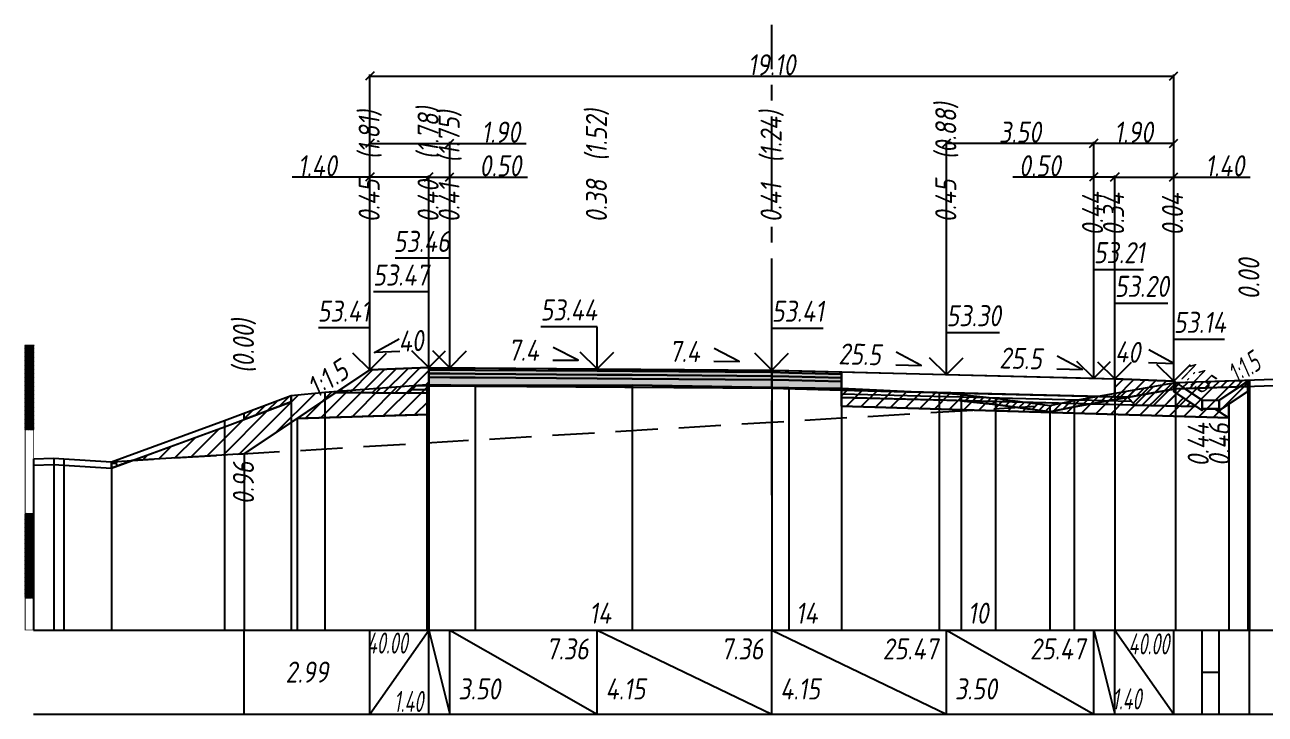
# Model space of a CAD drawing. Extents: x -717 to 1451, y -133302 to 233.
# Drawn here: x 83 to 230.3, y -81632 to -81550.1 of the extents above; entities that cross this region are included whole.
import ezdxf
from ezdxf.enums import TextEntityAlignment as Align

# ---------------------------------------------------------------- set-up
doc = ezdxf.new("R2010")
doc.units = 0
doc.linetypes.add('осевая2', pattern=[1.125, 0.75, -0.125, 0.125, -0.125])
doc.linetypes.add('штриховая', pattern=[0.75, 0.5, -0.25])
for name, color, linetype in [('Интерполированный поперечник', 2, 'Continuous'), ('Код_514', 1, 'Continuous'), ('Контур_0', 7, 'Continuous'), ('Контур_2521', 7, 'Continuous'), ('Контур_2564', 7, 'Continuous'), ('Контур_2660', 7, 'Continuous'), ('Контур_2665', 7, 'Continuous'), ('Контур_400', 7, 'Continuous'), ('Контур_508', 7, 'Continuous'), ('Контур_512', 7, 'Continuous'), ('Контур_513', 7, 'Continuous'), ('Красный поперечник', 1, 'Continuous'), ('Линейка абсолютных высот', 7, 'Continuous'), ('Объём_2501', 7, 'Continuous'), ('Объём_2564', 7, 'Continuous'), ('Объём_2650', 7, 'Continuous'), ('Объём_2660', 7, 'Continuous'), ('Объём_2661', 7, 'Continuous'), ('Объём_2662', 7, 'Continuous'), ('Объём_2663', 7, 'Continuous'), ('Объём_2664', 7, 'Continuous'), ('Объём_2665', 7, 'Continuous'), ('Объём_2666', 7, 'Continuous'), ('Объём_2753', 7, 'Continuous'), ('Ось', 1, 'осевая2'), ('Откосы', 7, 'Continuous'), ('Отметки покрытия', 7, 'Continuous'), ('Рабочие отметки', 7, 'Continuous'), ('Рабочие отметки доп.', 7, 'Continuous'), ('Слои выравнивания', 7, 'Continuous'), ('Таблица', 7, 'Continuous'), ('Уклоны проезжей части', 7, 'Continuous'), ('Черный поперечник', 3, 'Continuous')]:
    doc.layers.add(name, color=color, linetype=linetype)
for name, color, linetype, true_color in [('Контур_2540', 2, 'Continuous', 0xffff00), ('Контур_2560', 2, 'Continuous', 0xffff00), ('Контур_2561', 7, 'Continuous', 0xff8040), ('Контур_2562', 3, 'Continuous', 0x00ff00), ('Контур_2563', 7, 'Continuous', 0xff8000), ('Контур_2570', 7, 'Continuous', 0x80ff00), ('Контур_2583', 3, 'Continuous', 0x00ff00), ('Контур_2584', 3, 'Continuous', 0x00ff00), ('Контур_2725', 7, 'Continuous', 0x323232), ('Контур_2736', 4, 'Continuous', 0x00ffff), ('Контур_2760', 7, 'Continuous', 0x323232), ('Контур_2761', 7, 'Continuous', 0x323232), ('Контур_2762', 7, 'Continuous', 0x323232), ('Контур_2763', 7, 'Continuous', 0x323232), ('Контур_402', 7, 'Continuous', 0xff6464), ('Контур_703', 4, 'Continuous', 0x00ffff), ('Контур_707', 4, 'Continuous', 0x00ffff), ('Контур_720', 131, 'Continuous', 0xaaffff), ('Объём_2500', 7, 'Continuous', 0xc0c0c0), ('Объём_2520', 7, 'Continuous', 0x80ffff), ('Объём_2540', 2, 'Continuous', 0xffff00), ('Объём_2560', 2, 'Continuous', 0xffff00), ('Объём_2561', 7, 'Continuous', 0xff8040), ('Объём_2562', 3, 'Continuous', 0x00ff00), ('Объём_2563', 7, 'Continuous', 0xff8000), ('Объём_2570', 7, 'Continuous', 0x80ff00), ('Объём_2580', 3, 'Continuous', 0x00ff00), ('Объём_2583', 3, 'Continuous', 0x00ff00), ('Объём_2584', 3, 'Continuous', 0x00ff00), ('Объём_2591', 3, 'Continuous', 0x00ff00), ('Объём_2595', 3, 'Continuous', 0x00ff00), ('Объём_2600', 7, 'Continuous', 0x808000), ('Объём_2746', 2, 'Continuous', 0xffff00)]:
    doc.layers.add(name, color=color, linetype=linetype, true_color=true_color)
doc.styles.get("Standard").update_dxf_attribs({"font": 'txt', "height": 2.5})
doc.styles.add('М', font='romand.shx', dxfattribs={"width": 0.8, "oblique": 10, "height": 2.5})
doc.dimstyles.get("Standard").update_dxf_attribs({"dimtxt": 0.18, "dimasz": 0.18, "dimexe": 0.18, "dimexo": 0.0625, "dimgap": 0.09, "dimtad": 0, "dimtih": 1, "dimtoh": 1, "dimdec": 4, "dimzin": 0, "dimdsep": 46, "dimtxsty": 'Standard', "dimcen": 0.09, "dimadec": 0, "dimazin": 0, "dimtfac": 1, "dimtdec": 4, "dimtofl": 0, "dimtmove": 0, "dimatfit": 3, "dimfxl": 1, "dimtolj": 1, "dimtzin": 0, "dimarcsym": 0})
pattern_1 = [(45.00000125, (4.035794, -2494.340826), (-0.026516505928, 0.026516504769), []), (135.00000034, (4.035794, -2494.340826), (-0.02651650519, -0.026516505506), [])]

# ---------------------------------------------------------------- blocks, each defined once
blk = doc.blocks.new('_Oblique')
at = {"color": 0, "linetype": 'ByBlock', "lineweight": -2}
blk.add_line((-0.5, -0.5), (0.5, 0.5), dxfattribs=at)
blk = doc.blocks.new('*D3261')
at = {"color": 0, "lineweight": -2, "transparency": 16777216}
for p, q in [((212.47, -81592.16), (212.47, -81568)), ((212.47, -81568.18), (219.47, -81568.18)), ((219.47, -81592.44), (219.47, -81568)), ((219.47, -81568.18), (228.55, -81568.18))]:
    blk.add_line(p, q, dxfattribs=at)
at = {"layer": 'Defpoints', "color": 0, "transparency": 16777216}
for p in [(219.47, -81568.18), (212.47, -81592.22), (219.47, -81592.5)]:
    blk.add_point(p, dxfattribs=at)
at = {"color": 0, "lineweight": -2, "transparency": 16777216, "rotation": 180}
blk.add_blockref('_Oblique', (212.47, -81568.18), dxfattribs=at)
at = {"color": 0, "lineweight": -2, "transparency": 16777216}
blk.add_blockref('_Oblique', (219.47, -81568.18), dxfattribs=at)
at = {"color": 0, "transparency": 16777216, "insert": (225.55, -81566.84), "char_height": 2.5, "width": 0.69, "attachment_point": 5, "style": 'М'}
blk.add_mtext('\\A1;1.40', dxfattribs=at)
blk = doc.blocks.new('*D3262')
at = {"color": 0, "lineweight": -2, "transparency": 16777216}
for p, q in [((123.97, -81568.18), (114.74, -81568.18)), ((123.97, -81591.1), (123.97, -81568)), ((130.97, -81568.18), (123.97, -81568.18)), ((130.97, -81590.82), (130.97, -81568))]:
    blk.add_line(p, q, dxfattribs=at)
at = {"layer": 'Defpoints', "color": 0, "transparency": 16777216}
for p in [(130.97, -81568.18), (130.97, -81590.88), (123.97, -81591.16)]:
    blk.add_point(p, dxfattribs=at)
at = {"color": 0, "lineweight": -2, "transparency": 16777216, "rotation": 180}
blk.add_blockref('_Oblique', (123.97, -81568.18), dxfattribs=at)
at = {"color": 0, "lineweight": -2, "transparency": 16777216}
blk.add_blockref('_Oblique', (130.97, -81568.18), dxfattribs=at)
at = {"color": 0, "transparency": 16777216, "insert": (117.74, -81566.84), "char_height": 2.5, "width": 0.69, "attachment_point": 5, "style": 'М'}
blk.add_mtext('\\A1;1.40', dxfattribs=at)
blk = doc.blocks.new('*D3263')
at = {"color": 0, "lineweight": -2, "transparency": 16777216}
for p, q in [((209.97, -81568.18), (200.35, -81568.18)), ((209.97, -81592.09), (209.97, -81568)), ((212.47, -81568.18), (209.97, -81568.18)), ((212.47, -81592.16), (212.47, -81568))]:
    blk.add_line(p, q, dxfattribs=at)
at = {"layer": 'Defpoints', "color": 0, "transparency": 16777216}
for p in [(212.47, -81568.18), (209.97, -81592.16), (212.47, -81592.22)]:
    blk.add_point(p, dxfattribs=at)
at = {"color": 0, "lineweight": -2, "transparency": 16777216, "rotation": 180}
blk.add_blockref('_Oblique', (209.97, -81568.18), dxfattribs=at)
at = {"color": 0, "lineweight": -2, "transparency": 16777216}
blk.add_blockref('_Oblique', (212.47, -81568.18), dxfattribs=at)
at = {"color": 0, "transparency": 16777216, "insert": (203.58, -81566.84), "char_height": 2.5, "width": 0.72, "attachment_point": 5, "style": 'М'}
blk.add_mtext('\\A1;0.50', dxfattribs=at)
blk = doc.blocks.new('*D3264')
at = {"color": 0, "lineweight": -2, "transparency": 16777216}
for p, q in [((130.97, -81590.82), (130.97, -81568)), ((130.97, -81568.18), (133.47, -81568.18)), ((133.47, -81590.84), (133.47, -81568)), ((133.47, -81568.18), (142.72, -81568.18))]:
    blk.add_line(p, q, dxfattribs=at)
at = {"layer": 'Defpoints', "color": 0, "transparency": 16777216}
for p in [(133.47, -81568.18), (130.97, -81590.88), (133.47, -81590.9)]:
    blk.add_point(p, dxfattribs=at)
at = {"color": 0, "lineweight": -2, "transparency": 16777216, "rotation": 180}
blk.add_blockref('_Oblique', (130.97, -81568.18), dxfattribs=at)
at = {"color": 0, "lineweight": -2, "transparency": 16777216}
blk.add_blockref('_Oblique', (133.47, -81568.18), dxfattribs=at)
at = {"color": 0, "transparency": 16777216, "insert": (139.49, -81566.84), "char_height": 2.5, "width": 0.72, "attachment_point": 5, "style": 'М'}
blk.add_mtext('\\A1;0.50', dxfattribs=at)
blk = doc.blocks.new('*D3265')
at = {"color": 0, "lineweight": -2, "transparency": 16777216}
for p, q in [((192.47, -81591.65), (192.47, -81564)), ((209.97, -81564.18), (192.47, -81564.18)), ((209.97, -81592.09), (209.97, -81564))]:
    blk.add_line(p, q, dxfattribs=at)
at = {"layer": 'Defpoints', "color": 0, "transparency": 16777216}
for p in [(192.47, -81564.18), (192.47, -81591.71), (209.97, -81592.16)]:
    blk.add_point(p, dxfattribs=at)
at = {"color": 0, "lineweight": -2, "transparency": 16777216, "rotation": 180}
blk.add_blockref('_Oblique', (192.47, -81564.18), dxfattribs=at)
at = {"color": 0, "lineweight": -2, "transparency": 16777216}
blk.add_blockref('_Oblique', (209.97, -81564.18), dxfattribs=at)
at = {"color": 0, "transparency": 16777216, "insert": (201.22, -81562.84), "char_height": 2.5, "width": 0.75, "attachment_point": 5, "style": 'М'}
blk.add_mtext('\\A1;3.50', dxfattribs=at)
blk = doc.blocks.new('*D3266')
at = {"color": 0, "lineweight": -2, "transparency": 16777216}
for p, q in [((209.97, -81592.09), (209.97, -81564)), ((219.47, -81564.18), (209.97, -81564.18)), ((219.47, -81592.44), (219.47, -81564))]:
    blk.add_line(p, q, dxfattribs=at)
at = {"layer": 'Defpoints', "color": 0, "transparency": 16777216}
for p in [(209.97, -81564.18), (209.97, -81592.16), (219.47, -81592.5)]:
    blk.add_point(p, dxfattribs=at)
at = {"color": 0, "lineweight": -2, "transparency": 16777216, "rotation": 180}
blk.add_blockref('_Oblique', (209.97, -81564.18), dxfattribs=at)
at = {"color": 0, "lineweight": -2, "transparency": 16777216}
blk.add_blockref('_Oblique', (219.47, -81564.18), dxfattribs=at)
at = {"color": 0, "transparency": 16777216, "insert": (214.72, -81562.84), "char_height": 2.5, "width": 0.69, "attachment_point": 5, "style": 'М'}
blk.add_mtext('\\A1;1.90', dxfattribs=at)
blk = doc.blocks.new('*D3267')
at = {"color": 0, "lineweight": -2, "transparency": 16777216}
for p, q in [((123.97, -81591.1), (123.97, -81564)), ((123.97, -81564.18), (133.47, -81564.18)), ((133.47, -81590.84), (133.47, -81564)), ((133.47, -81564.18), (142.55, -81564.18))]:
    blk.add_line(p, q, dxfattribs=at)
at = {"layer": 'Defpoints', "color": 0, "transparency": 16777216}
for p in [(133.47, -81564.18), (133.47, -81590.9), (123.97, -81591.16)]:
    blk.add_point(p, dxfattribs=at)
at = {"color": 0, "lineweight": -2, "transparency": 16777216, "rotation": 180}
blk.add_blockref('_Oblique', (123.97, -81564.18), dxfattribs=at)
at = {"color": 0, "lineweight": -2, "transparency": 16777216}
blk.add_blockref('_Oblique', (133.47, -81564.18), dxfattribs=at)
at = {"color": 0, "transparency": 16777216, "insert": (139.54, -81562.84), "char_height": 2.5, "width": 0.69, "attachment_point": 5, "style": 'М'}
blk.add_mtext('\\A1;1.90', dxfattribs=at)
blk = doc.blocks.new('*D3268')
at = {"color": 0, "lineweight": -2, "transparency": 16777216}
for p, q in [((123.97, -81591.1), (123.97, -81556)), ((123.97, -81556.18), (219.47, -81556.18)), ((219.47, -81592.44), (219.47, -81556))]:
    blk.add_line(p, q, dxfattribs=at)
at = {"layer": 'Defpoints', "color": 0, "transparency": 16777216}
for p in [(219.47, -81556.18), (123.97, -81591.16), (219.47, -81592.5)]:
    blk.add_point(p, dxfattribs=at)
at = {"color": 0, "lineweight": -2, "transparency": 16777216, "rotation": 180}
blk.add_blockref('_Oblique', (123.97, -81556.18), dxfattribs=at)
at = {"color": 0, "lineweight": -2, "transparency": 16777216}
blk.add_blockref('_Oblique', (219.47, -81556.18), dxfattribs=at)
at = {"color": 0, "transparency": 16777216, "insert": (171.72, -81554.84), "char_height": 2.5, "width": 0.81, "attachment_point": 5, "style": 'М'}
blk.add_mtext('\\A1;19.10', dxfattribs=at)

msp = doc.modelspace()

# ---------------------------------------------------------------- hatches: boundary and pattern name
at = {"layer": 'Линейка абсолютных высот'}
h = msp.add_hatch(dxfattribs=at)
h.set_pattern_fill('ANSI37', scale=0.3, style=0)
h.set_pattern_definition(pattern_1)
h.paths.add_polyline_path([(84.036, -81598.158), (84.036, -81588.158), (83.036, -81588.158), (83.036, -81598.158)])
h = msp.add_hatch(dxfattribs=at)
h.set_pattern_fill('ANSI37', scale=0.3, style=0)
h.set_pattern_definition(pattern_1)
h.paths.add_polyline_path([(84.036, -81618.158), (84.036, -81608.158), (83.036, -81608.158), (83.036, -81618.158)])
at = {"layer": 'Объём_2563'}
h = msp.add_hatch(dxfattribs=at)
h.set_pattern_fill('ANSI31', color=256, scale=0.3)
h.paths.add_polyline_path([(123.969, -81591.1), (130.969, -81590.82), (130.969, -81592.97), (129.469, -81592.959), (128.576, -81593.853), (119.936, -81593.789)])
h = msp.add_hatch(dxfattribs=at)
h.set_pattern_fill('ANSI31', color=256, scale=0.3)
h.paths.add_polyline_path([(214.893, -81595.27), (213.969, -81594.346), (212.469, -81594.308), (212.469, -81592.158), (219.469, -81592.438), (219.469, -81593.64), (222.193, -81595.456)])
at = {"layer": 'Объём_2570'}
h = msp.add_hatch(dxfattribs=at)
h.set_pattern_fill('ANSI31', color=256, scale=0.2)
h.paths.add_polyline_path([(228.48, -81593.047), (219.687, -81593.338), (207.624, -81595.469), (204.737, -81596.071), (198.287, -81595.203), (194.213, -81594.754), (194.213, -81594.004), (198.287, -81594.453), (204.737, -81595.321), (207.624, -81594.719), (219.687, -81592.588), (228.48, -81592.297)])
h = msp.add_hatch(dxfattribs=at)
h.set_pattern_fill('ANSI31', color=256, scale=0.2)
h.paths.add_polyline_path([(114.617, -81594.871), (109.036, -81596.984), (109.036, -81596.234), (114.617, -81594.121)])
at = {"layer": 'Объём_2600'}
h = msp.add_hatch(dxfattribs=at)
h.set_pattern_fill('HONEY', color=5, scale=0.3)
h.paths.add_polyline_path([(228.268, -81593.054), (228.268, -81592.438), (228.48, -81592.297), (228.48, -81593.047)])
h = msp.add_hatch(dxfattribs=at)
h.set_pattern_fill('ANSI31', color=6, scale=0.4)
h.paths.add_polyline_path([(130.969, -81596.393), (115.327, -81596.862), (109.036, -81601.056), (95.75, -81601.852), (106.723, -81597.86), (114.617, -81594.871), (114.617, -81594.121), (118.609, -81593.745), (130.741, -81592.827), (130.969, -81592.83)])
h = msp.add_hatch(dxfattribs=at)
h.set_pattern_fill('ANSI31', color=6, scale=0.4)
h.paths.add_polyline_path([(228.268, -81593.64), (226.01, -81595.145), (226.01, -81596.799), (180.022, -81595.419), (180.022, -81593.278), (191.594, -81593.829), (194.213, -81594.004), (194.213, -81594.754), (198.287, -81595.203), (204.737, -81596.071), (207.624, -81595.469), (219.687, -81593.338), (228.268, -81593.054)])
h = msp.add_hatch(dxfattribs=at)
h.set_pattern_fill('HONEY', color=5, scale=0.3)
h.paths.add_polyline_path([(93.283, -81602.75), (93.283, -81602), (95.75, -81601.852)])
at = {"layer": 'Слои выравнивания'}
for color, points in [(2, [(130.969, -81590.82), (133.469, -81590.839), (136.479, -81590.861), (150.969, -81590.968), (155.152, -81590.998), (171.719, -81591.12), (171.719, -81591.37), (155.152, -81591.248), (150.969, -81591.218), (136.479, -81591.111), (133.469, -81591.089), (130.969, -81591.07)]), (3, [(130.969, -81591.07), (133.469, -81591.089), (136.479, -81591.111), (150.969, -81591.218), (155.152, -81591.248), (171.719, -81591.37), (171.719, -81591.82), (155.152, -81591.698), (150.969, -81591.668), (136.479, -81591.561), (133.469, -81591.539), (130.969, -81591.52)]), (4, [(130.969, -81591.52), (133.469, -81591.539), (136.479, -81591.561), (150.969, -81591.668), (155.152, -81591.698), (171.719, -81591.82), (171.719, -81592.27), (155.152, -81592.148), (150.969, -81592.118), (136.479, -81592.011), (133.469, -81591.989), (130.969, -81591.97)]), (5, [(130.969, -81591.97), (133.469, -81591.989), (136.479, -81592.011), (150.969, -81592.118), (155.152, -81592.148), (171.719, -81592.27), (171.719, -81593.27), (155.152, -81593.148), (150.969, -81593.118), (136.479, -81593.011), (133.469, -81592.989), (130.969, -81592.97)]), (2, [(171.719, -81591.12), (173.739, -81591.172), (180.022, -81591.332), (180.022, -81591.582), (173.739, -81591.422), (171.719, -81591.37)]), (3, [(171.719, -81591.37), (173.739, -81591.422), (180.022, -81591.582), (180.022, -81592.032), (173.739, -81591.872), (171.719, -81591.82)]), (4, [(171.719, -81591.82), (173.739, -81591.872), (180.022, -81592.032), (180.022, -81592.482), (173.739, -81592.322), (171.719, -81592.27)]), (5, [(171.719, -81592.27), (173.739, -81592.322), (180.022, -81592.482), (180.022, -81593.482), (173.739, -81593.322), (171.719, -81593.27)])]:
    msp.add_hatch(color=color, dxfattribs=at).paths.add_polyline_path(points)

# ---------------------------------------------------------------- linework, layer by layer
at = {"layer": 'Интерполированный поперечник', "linetype": 'штриховая', "ltscale": 10, "flags": 128}
msp.add_lwpolyline([(93.283, -81602), (204.737, -81595.321)], dxfattribs=at)
at = {"layer": 'Код_514'}
for p, q in [((109.036, -81632), (109.036, -81622)), ((123.969, -81632), (123.969, -81622)), ((123.969, -81632), (130.969, -81622)), ((130.969, -81632), (130.969, -81622)), ((130.969, -81622), (133.469, -81632)), ((133.469, -81632), (133.469, -81622)), ((133.469, -81622), (150.969, -81632)), ((150.969, -81632), (150.969, -81622)), ((150.969, -81622), (171.719, -81632)), ((171.719, -81632), (171.719, -81622)), ((171.719, -81622), (192.469, -81632)), ((192.469, -81632), (192.469, -81622)), ((192.469, -81622), (209.969, -81632)), ((209.969, -81632), (209.969, -81622)), ((209.969, -81622), (212.469, -81632)), ((212.469, -81632), (212.469, -81622)), ((212.469, -81622), (219.469, -81632)), ((219.469, -81632), (219.469, -81622)), ((222.869, -81632), (222.869, -81622)), ((224.869, -81632), (224.869, -81622)), ((228.48, -81632), (228.48, -81622)), ((222.869, -81627), (224.869, -81627))]:
    msp.add_line(p, q, dxfattribs=at)
at = {"layer": 'Контур_0', "color": 18, "true_color": 0x000000, "flags": 128}
for points in [[(180.022, -81591.332), (212.469, -81592.158), (212.469, -81594.308), (180.022, -81593.482), (180.022, -81591.332), (180.022, -81591.332)], [(119.936, -81593.789), (128.576, -81593.853), (129.469, -81592.959), (130.969, -81592.97)], [(129.469, -81592.959), (130.969, -81592.97), (130.969, -81593.87), (128.576, -81593.853), (129.469, -81592.959), (129.469, -81592.959)], [(192.469, -81593.799), (213.969, -81594.346), (214.893, -81595.27), (180.022, -81594.382), (180.022, -81593.482), (192.469, -81593.799), (192.469, -81593.799)], [(212.469, -81594.308), (213.969, -81594.346), (214.893, -81595.27), (222.193, -81595.456)]]:
    msp.add_lwpolyline(points, dxfattribs=at)
at = {"layer": 'Контур_2521', "color": 18, "true_color": 0x000000, "flags": 128}
for points in [[(129.023, -81593.406), (130.969, -81593.42)], [(180.022, -81593.932), (214.431, -81594.808)]]:
    msp.add_lwpolyline(points, dxfattribs=at)
at = {"layer": 'Контур_2540', "flags": 128}
for points in [[(130.969, -81596.393), (115.327, -81596.862), (119.936, -81593.789), (130.969, -81593.87), (130.969, -81596.393), (130.969, -81596.393)], [(222.193, -81595.456), (222.869, -81595.906), (222.869, -81595.705), (224.369, -81595.705), (226.01, -81596.799), (180.022, -81595.419), (180.022, -81594.382), (222.193, -81595.456), (222.193, -81595.456)]]:
    msp.add_lwpolyline(points, dxfattribs=at)
at = {"layer": 'Контур_2560', "flags": 128}
for points in [[(123.969, -81591.1), (123.969, -81591.1), (123.969, -81591.1), (130.969, -81590.82)], [(212.469, -81592.158), (219.469, -81592.438), (219.469, -81592.438), (219.469, -81592.438)]]:
    msp.add_lwpolyline(points, dxfattribs=at)
at = {"layer": 'Контур_2561', "flags": 128}
for points in [[(130.969, -81590.82), (130.969, -81590.82), (123.969, -81591.1), (123.969, -81591.1), (130.969, -81590.82)], [(212.469, -81592.158), (212.469, -81592.158), (219.469, -81592.438), (219.469, -81592.438), (212.469, -81592.158)]]:
    msp.add_lwpolyline(points, dxfattribs=at)
at = {"layer": 'Контур_2562', "flags": 128}
for points in [[(123.969, -81591.1), (123.969, -81591.1), (123.969, -81591.1), (123.969, -81591.1), (123.969, -81591.1)], [(219.469, -81592.438), (219.469, -81592.438), (219.469, -81592.438), (219.469, -81592.438), (219.469, -81592.438)]]:
    msp.add_lwpolyline(points, dxfattribs=at)
at = {"layer": 'Контур_2563', "flags": 128}
for points in [[(123.969, -81591.1), (130.969, -81590.82), (130.969, -81592.97), (129.469, -81592.959), (128.576, -81593.853), (119.936, -81593.789), (123.969, -81591.1), (123.969, -81591.1)], [(214.893, -81595.27), (213.969, -81594.346), (212.469, -81594.308), (212.469, -81592.158), (219.469, -81592.438), (219.469, -81593.64), (222.193, -81595.456), (214.893, -81595.27), (214.893, -81595.27)]]:
    msp.add_lwpolyline(points, dxfattribs=at)
at = {"layer": 'Контур_2564', "flags": 128}
for points in [[(123.969, -81591.1), (130.969, -81590.82)], [(212.469, -81592.158), (219.469, -81592.438)]]:
    msp.add_lwpolyline(points, dxfattribs=at)
at = {"layer": 'Контур_2570', "flags": 128}
msp.add_lwpolyline([(84.036, -81602.393), (86.447, -81602.323), (87.611, -81602.407), (93.283, -81602.75), (93.283, -81602.75), (106.723, -81597.86), (114.617, -81594.871), (114.617, -81594.121), (118.609, -81593.745), (130.741, -81592.827), (136.479, -81592.908), (155.152, -81592.867), (171.719, -81593.147), (173.739, -81593.182), (180.022, -81593.278), (191.594, -81593.829), (194.213, -81594.004), (194.213, -81594.754), (198.287, -81595.203), (204.737, -81596.071), (207.624, -81595.469), (219.687, -81593.338), (246.609, -81592.447)], dxfattribs=at)
at = {"layer": 'Контур_2583', "flags": 128}
for points in [[(219.469, -81592.438), (222.869, -81594.705), (222.869, -81595.906), (219.469, -81593.64), (219.469, -81592.438)], [(224.869, -81594.705), (228.268, -81592.438), (228.268, -81593.64), (224.869, -81595.906), (224.869, -81594.705)]]:
    msp.add_lwpolyline(points, dxfattribs=at)
at = {"layer": 'Контур_2584', "flags": 128}
msp.add_lwpolyline([(222.869, -81594.705), (224.869, -81594.705), (224.869, -81595.705), (222.869, -81595.705), (222.869, -81594.705)], dxfattribs=at)
at = {"layer": 'Контур_2660', "flags": 128}
for points in [[(115.327, -81596.862), (130.969, -81596.393)], [(180.022, -81595.419), (226.01, -81596.799)]]:
    msp.add_lwpolyline(points, dxfattribs=at)
at = {"layer": 'Контур_2665', "flags": 128}
for points in [[(123.969, -81591.1), (123.969, -81591.1)], [(219.469, -81592.438), (219.469, -81592.438)]]:
    msp.add_lwpolyline(points, dxfattribs=at)
at = {"layer": 'Контур_2725', "flags": 128}
msp.add_lwpolyline([(130.969, -81592.97), (133.469, -81592.989), (136.479, -81593.011), (150.969, -81593.118), (155.152, -81593.148), (171.719, -81593.27), (173.739, -81593.322), (180.022, -81593.482)], dxfattribs=at)
at = {"layer": 'Контур_2736', "flags": 128}
for points in [[(123.969, -81591.1), (109.036, -81601.056)], [(219.469, -81592.438), (219.469, -81592.438)]]:
    msp.add_lwpolyline(points, dxfattribs=at)
at = {"layer": 'Контур_2760', "flags": 128}
msp.add_lwpolyline([(130.969, -81590.82), (133.469, -81590.839), (136.479, -81590.861), (150.969, -81590.968), (155.152, -81590.998), (171.719, -81591.12), (173.739, -81591.172), (180.022, -81591.332)], dxfattribs=at)
at = {"layer": 'Контур_2761', "flags": 128}
msp.add_lwpolyline([(130.969, -81591.07), (133.469, -81591.089), (136.479, -81591.111), (150.969, -81591.218), (155.152, -81591.248), (171.719, -81591.37), (173.739, -81591.422), (180.022, -81591.582)], dxfattribs=at)
at = {"layer": 'Контур_2762', "flags": 128}
msp.add_lwpolyline([(130.969, -81591.52), (133.469, -81591.539), (136.479, -81591.561), (150.969, -81591.668), (155.152, -81591.698), (171.719, -81591.82), (173.739, -81591.872), (180.022, -81592.032)], dxfattribs=at)
at = {"layer": 'Контур_2763', "flags": 128}
msp.add_lwpolyline([(130.969, -81591.97), (133.469, -81591.989), (136.479, -81592.011), (150.969, -81592.118), (155.152, -81592.148), (171.719, -81592.27), (173.739, -81592.322), (180.022, -81592.482)], dxfattribs=at)
at = {"layer": 'Контур_400', "flags": 128}
for points in [[(130.969, -81590.82), (133.469, -81590.839), (133.469, -81590.839), (133.469, -81590.839), (133.469, -81590.839), (133.469, -81590.839), (133.469, -81590.839), (150.969, -81590.968), (171.719, -81591.12)], [(171.719, -81591.12), (192.469, -81591.649), (209.969, -81592.095), (209.969, -81592.095), (209.969, -81592.095), (209.969, -81592.095), (209.969, -81592.095), (209.969, -81592.095), (212.469, -81592.158)]]:
    msp.add_lwpolyline(points, dxfattribs=at)
at = {"layer": 'Контур_402', "flags": 128}
msp.add_lwpolyline([(115.327, -81596.862), (130.969, -81596.393), (130.969, -81592.97), (171.719, -81593.27), (180.022, -81593.482), (180.022, -81595.419), (226.01, -81596.799)], dxfattribs=at)
at = {"layer": 'Контур_508', "flags": 128}
msp.add_lwpolyline([(109.036, -81601.056), (115.327, -81596.862), (130.969, -81596.393), (130.969, -81592.97), (171.719, -81593.27), (180.022, -81593.482), (180.022, -81595.419), (226.01, -81596.799), (226.01, -81595.145), (228.268, -81593.64), (228.268, -81592.438), (228.48, -81592.297)], dxfattribs=at)
at = {"layer": 'Контур_512', "flags": 128}
for points in [[(180.022, -81595.419), (226.01, -81596.799), (226.01, -81595.145), (228.268, -81593.64), (228.268, -81592.438), (228.48, -81592.297)], [(109.036, -81601.056), (115.327, -81596.862), (130.969, -81596.393)]]:
    msp.add_lwpolyline(points, dxfattribs=at)
at = {"layer": 'Контур_513', "flags": 128}
msp.add_lwpolyline([(109.036, -81601.056), (115.327, -81596.862), (130.969, -81596.393), (130.969, -81592.97), (171.719, -81593.27), (180.022, -81593.482), (180.022, -81595.419), (226.01, -81596.799), (226.01, -81595.145), (228.268, -81593.64), (228.268, -81592.438), (228.48, -81592.297)], dxfattribs=at)
at = {"layer": 'Контур_703', "flags": 128}
for points in [[(123.969, -81591.1), (109.036, -81601.056)], [(219.469, -81592.438), (219.469, -81592.438)], [(219.469, -81592.438), (222.869, -81594.705)], [(219.469, -81592.438), (222.869, -81594.705)]]:
    msp.add_lwpolyline(points, dxfattribs=at)
at = {"layer": 'Контур_707', "flags": 128}
for points in [[(224.869, -81594.705), (228.268, -81592.438), (228.268, -81592.438), (228.48, -81592.297)], [(224.869, -81594.705), (228.268, -81592.438)], [(228.268, -81592.438), (228.268, -81592.438), (228.48, -81592.297)]]:
    msp.add_lwpolyline(points, dxfattribs=at)
at = {"layer": 'Контур_720', "flags": 128}
msp.add_lwpolyline([(222.869, -81594.705), (224.869, -81594.705)], dxfattribs=at)
at = {"layer": 'Красный поперечник'}
for p, q in [((123.969, -81591.1), (130.969, -81590.82)), ((130.969, -81590.82), (133.469, -81590.839)), ((133.469, -81590.839), (150.969, -81590.968)), ((150.969, -81590.968), (171.719, -81591.12)), ((109.036, -81601.056), (123.969, -81591.1)), ((171.719, -81591.12), (192.469, -81591.649)), ((192.469, -81591.649), (209.969, -81592.095)), ((209.969, -81592.095), (212.469, -81592.158)), ((212.469, -81592.158), (219.469, -81592.438)), ((219.469, -81592.438), (222.869, -81594.705)), ((224.869, -81594.705), (228.48, -81592.297)), ((228.268, -81592.438), (228.268, -81622)), ((228.48, -81592.297), (228.48, -81622)), ((228.268, -81593.64), (228.268, -81622)), ((222.869, -81594.705), (224.869, -81594.705)), ((226.01, -81595.145), (226.01, -81622)), ((115.327, -81596.862), (115.327, -81622)), ((130.969, -81596.393), (130.969, -81622)), ((180.022, -81595.419), (180.022, -81622)), ((226.01, -81596.799), (226.01, -81622)), ((109.036, -81601.056), (109.036, -81622))]:
    msp.add_line(p, q, dxfattribs=at)
at = {"layer": 'Линейка абсолютных высот', "color": 7, "const_width": 0.1, "flags": 128}
for points in [[(84.036, -81598.158), (84.036, -81588.158), (83.036, -81588.158), (83.036, -81598.158), (84.036, -81598.158)], [(84.036, -81608.158), (84.036, -81598.158), (83.036, -81598.158), (83.036, -81608.158), (84.036, -81608.158)], [(84.036, -81618.158), (84.036, -81608.158), (83.036, -81608.158), (83.036, -81618.158), (84.036, -81618.158)], [(84.036, -81622), (84.036, -81618.158), (83.036, -81618.158), (83.036, -81622), (84.036, -81622)]]:
    msp.add_lwpolyline(points, dxfattribs=at)
at = {"layer": 'Объём_2500', "color": 18, "true_color": 0x000000, "flags": 128}
msp.add_lwpolyline([(180.022, -81591.332), (212.469, -81592.158), (212.469, -81594.308), (180.022, -81593.482), (180.022, -81591.332), (180.022, -81591.332)], dxfattribs=at)
at = {"layer": 'Объём_2501', "flags": 128}
for points in [[(130.969, -81590.82), (133.469, -81590.839), (133.469, -81590.839), (133.469, -81590.839), (133.469, -81590.839), (133.469, -81590.839), (133.469, -81590.839), (150.969, -81590.968), (171.719, -81591.12)], [(171.719, -81591.12), (192.469, -81591.649), (209.969, -81592.095), (209.969, -81592.095), (209.969, -81592.095), (209.969, -81592.095), (209.969, -81592.095), (209.969, -81592.095), (212.469, -81592.158)]]:
    msp.add_lwpolyline(points, dxfattribs=at)
at = {"layer": 'Объём_2520', "color": 250, "flags": 128}
for points in [[(129.469, -81592.959), (130.969, -81592.97), (130.969, -81593.87), (128.576, -81593.853), (129.469, -81592.959), (129.469, -81592.959)], [(192.469, -81593.799), (213.969, -81594.346), (214.893, -81595.27), (180.022, -81594.382), (180.022, -81593.482), (192.469, -81593.799), (192.469, -81593.799)]]:
    msp.add_lwpolyline(points, dxfattribs=at)
at = {"layer": 'Объём_2540', "flags": 128}
for points in [[(130.969, -81596.393), (115.327, -81596.862), (119.936, -81593.789), (130.969, -81593.87), (130.969, -81596.393), (130.969, -81596.393)], [(222.193, -81595.456), (222.869, -81595.906), (222.869, -81595.705), (224.369, -81595.705), (226.01, -81596.799), (180.022, -81595.419), (180.022, -81594.382), (222.193, -81595.456), (222.193, -81595.456)]]:
    msp.add_lwpolyline(points, dxfattribs=at)
at = {"layer": 'Объём_2560', "flags": 128}
for points in [[(123.969, -81591.1), (123.969, -81591.1), (123.969, -81591.1), (130.969, -81590.82)], [(212.469, -81592.158), (219.469, -81592.438), (219.469, -81592.438), (219.469, -81592.438)]]:
    msp.add_lwpolyline(points, dxfattribs=at)
at = {"layer": 'Объём_2561', "flags": 128}
for points in [[(130.969, -81590.82), (130.969, -81590.82), (123.969, -81591.1), (123.969, -81591.1), (130.969, -81590.82)], [(212.469, -81592.158), (212.469, -81592.158), (219.469, -81592.438), (219.469, -81592.438), (212.469, -81592.158)]]:
    msp.add_lwpolyline(points, dxfattribs=at)
at = {"layer": 'Объём_2562', "flags": 128}
for points in [[(123.969, -81591.1), (123.969, -81591.1), (123.969, -81591.1), (123.969, -81591.1), (123.969, -81591.1)], [(219.469, -81592.438), (219.469, -81592.438), (219.469, -81592.438), (219.469, -81592.438), (219.469, -81592.438)]]:
    msp.add_lwpolyline(points, dxfattribs=at)
at = {"layer": 'Объём_2563', "color": 250, "flags": 128}
for points in [[(123.969, -81591.1), (130.969, -81590.82), (130.969, -81592.97), (129.469, -81592.959), (128.576, -81593.853), (119.936, -81593.789), (123.969, -81591.1), (123.969, -81591.1)], [(214.893, -81595.27), (213.969, -81594.346), (212.469, -81594.308), (212.469, -81592.158), (219.469, -81592.438), (219.469, -81593.64), (222.193, -81595.456), (214.893, -81595.27), (214.893, -81595.27)]]:
    msp.add_lwpolyline(points, dxfattribs=at)
at = {"layer": 'Объём_2564', "flags": 128}
for points in [[(123.969, -81591.1), (130.969, -81590.82)], [(212.469, -81592.158), (219.469, -81592.438)]]:
    msp.add_lwpolyline(points, dxfattribs=at)
at = {"layer": 'Объём_2570', "flags": 128}
for points in [[(228.48, -81593.047), (219.687, -81593.338), (207.624, -81595.469), (204.737, -81596.071), (198.287, -81595.203), (194.213, -81594.754), (194.213, -81594.004), (198.287, -81594.453), (204.737, -81595.321), (207.624, -81594.719), (219.687, -81592.588), (228.48, -81592.297), (228.48, -81593.047), (228.48, -81593.047)], [(114.617, -81594.871), (109.036, -81596.984), (109.036, -81596.234), (114.617, -81594.121), (114.617, -81594.871), (114.617, -81594.871)]]:
    msp.add_lwpolyline(points, dxfattribs=at)
at = {"layer": 'Объём_2580', "flags": 128}
msp.add_lwpolyline([(228.268, -81592.438), (228.268, -81592.438), (228.48, -81592.297)], dxfattribs=at)
at = {"layer": 'Объём_2583', "flags": 128}
for points in [[(219.469, -81592.438), (222.869, -81594.705), (222.869, -81595.906), (219.469, -81593.64), (219.469, -81592.438)], [(224.869, -81594.705), (228.268, -81592.438), (228.268, -81593.64), (224.869, -81595.906), (224.869, -81594.705)]]:
    msp.add_lwpolyline(points, dxfattribs=at)
at = {"layer": 'Объём_2584', "flags": 128}
msp.add_lwpolyline([(222.869, -81594.705), (224.869, -81594.705), (224.869, -81595.705), (222.869, -81595.705), (222.869, -81594.705)], dxfattribs=at)
at = {"layer": 'Объём_2591', "flags": 128}
for points in [[(219.469, -81592.438), (222.869, -81594.705)], [(224.869, -81594.705), (228.268, -81592.438)]]:
    msp.add_lwpolyline(points, dxfattribs=at)
at = {"layer": 'Объём_2595', "flags": 128}
msp.add_lwpolyline([(222.869, -81594.705), (224.869, -81594.705)], dxfattribs=at)
at = {"layer": 'Объём_2600', "color": 5, "flags": 128}
for points in [[(228.268, -81593.054), (228.268, -81592.438), (228.48, -81592.297), (228.48, -81593.047), (228.268, -81593.054), (228.268, -81593.054)], [(93.283, -81602.75), (93.283, -81602), (95.75, -81601.852), (93.283, -81602.75), (93.283, -81602.75)]]:
    msp.add_lwpolyline(points, dxfattribs=at)
at = {"layer": 'Объём_2650', "color": 6, "flags": 128}
for points in [[(130.969, -81596.393), (115.327, -81596.862), (109.036, -81601.056), (95.75, -81601.852), (106.723, -81597.86), (114.617, -81594.871), (114.617, -81594.121), (118.609, -81593.745), (130.741, -81592.827), (130.969, -81592.83), (130.969, -81596.393), (130.969, -81596.393)], [(228.268, -81593.64), (226.01, -81595.145), (226.01, -81596.799), (180.022, -81595.419), (180.022, -81593.278), (191.594, -81593.829), (194.213, -81594.004), (194.213, -81594.754), (198.287, -81595.203), (204.737, -81596.071), (207.624, -81595.469), (219.687, -81593.338), (228.268, -81593.054), (228.268, -81593.64), (228.268, -81593.64)]]:
    msp.add_lwpolyline(points, dxfattribs=at)
at = {"layer": 'Объём_2660', "flags": 128}
for points in [[(115.327, -81596.862), (130.969, -81596.393)], [(180.022, -81595.419), (226.01, -81596.799)]]:
    msp.add_lwpolyline(points, dxfattribs=at)
at = {"layer": 'Объём_2661', "flags": 128}
for points in [[(123.969, -81591.1), (109.036, -81601.056)], [(219.469, -81592.438), (222.869, -81594.705)]]:
    msp.add_lwpolyline(points, dxfattribs=at)
at = {"layer": 'Объём_2662', "flags": 128}
msp.add_lwpolyline([(224.869, -81594.705), (228.268, -81592.438), (228.48, -81592.297)], dxfattribs=at)
at = {"layer": 'Объём_2663', "flags": 128}
msp.add_lwpolyline([(222.869, -81594.705), (224.869, -81594.705)], dxfattribs=at)
at = {"layer": 'Объём_2664', "flags": 128}
msp.add_lwpolyline([(222.869, -81594.705), (224.869, -81594.705)], dxfattribs=at)
at = {"layer": 'Объём_2665', "flags": 128}
for points in [[(123.969, -81591.1), (123.969, -81591.1)], [(219.469, -81592.438), (219.469, -81592.438)]]:
    msp.add_lwpolyline(points, dxfattribs=at)
at = {"layer": 'Объём_2666', "flags": 128}
for points in [[(123.969, -81591.1), (109.036, -81601.056)], [(219.469, -81592.438), (219.469, -81592.438)]]:
    msp.add_lwpolyline(points, dxfattribs=at)
at = {"layer": 'Объём_2746', "flags": 128}
for points in [[(115.327, -81596.862), (120.181, -81593.626), (130.741, -81592.827), (130.741, -81596.4), (115.327, -81596.862), (115.327, -81596.862)], [(228.268, -81593.64), (226.01, -81595.145), (226.01, -81596.799), (180.022, -81595.419), (180.022, -81593.278), (191.594, -81593.829), (194.213, -81594.004), (194.213, -81594.754), (198.287, -81595.203), (204.737, -81596.071), (207.624, -81595.469), (219.687, -81593.338), (220.765, -81593.302), (222.869, -81594.705), (224.869, -81594.705), (227.297, -81593.086), (228.268, -81593.054), (228.268, -81593.64), (228.268, -81593.64)]]:
    msp.add_lwpolyline(points, dxfattribs=at)
at = {"layer": 'Объём_2753', "flags": 128}
msp.add_lwpolyline([(180.022, -81591.332), (180.022, -81591.332)], dxfattribs=at)
at = {"layer": 'Ось', "ltscale": 15}
msp.add_line((171.719, -81605.971), (171.719, -81550.091), dxfattribs=at)
at = {"layer": 'Отметки покрытия', "color": 1}
for p, q in [((133.469, -81577.82), (126.969, -81577.82)), ((133.469, -81590.839), (133.469, -81577.82)), ((209.969, -81592.095), (209.969, -81579.158)), ((209.969, -81579.158), (215.869, -81579.158)), ((130.969, -81581.82), (124.419, -81581.82)), ((130.969, -81590.82), (130.969, -81581.82)), ((212.469, -81592.158), (212.469, -81583.158)), ((212.469, -81583.158), (218.769, -81583.158)), ((123.969, -81586.1), (117.869, -81586.1)), ((123.969, -81591.1), (123.969, -81586.1)), ((150.969, -81585.968), (144.269, -81585.968)), ((150.969, -81590.968), (150.969, -81585.968)), ((171.719, -81591.12), (171.719, -81586.12)), ((171.719, -81586.12), (177.819, -81586.12)), ((192.469, -81591.649), (192.469, -81586.649)), ((192.469, -81586.649), (198.769, -81586.649)), ((219.469, -81592.438), (219.469, -81587.438)), ((219.469, -81587.438), (225.519, -81587.438)), ((123.969, -81591.1), (121.969, -81589.1)), ((123.969, -81591.1), (125.969, -81589.1)), ((130.969, -81590.82), (128.969, -81588.82)), ((130.969, -81590.82), (132.969, -81588.82)), ((133.469, -81590.839), (131.469, -81588.839)), ((133.469, -81590.839), (135.469, -81588.839)), ((150.969, -81590.968), (148.969, -81588.968)), ((150.969, -81590.968), (152.969, -81588.968)), ((171.719, -81591.12), (169.719, -81589.12)), ((171.719, -81591.12), (173.719, -81589.12)), ((192.469, -81591.649), (190.469, -81589.649)), ((192.469, -81591.649), (194.469, -81589.649)), ((209.969, -81592.095), (207.969, -81590.095)), ((209.969, -81592.095), (211.969, -81590.095)), ((212.469, -81592.158), (210.469, -81590.158)), ((212.469, -81592.158), (214.469, -81590.158)), ((219.469, -81592.438), (217.469, -81590.438)), ((219.469, -81592.438), (221.469, -81590.438))]:
    msp.add_line(p, q, dxfattribs=at)
at = {"layer": 'Слои выравнивания'}
for p, q in [((130.969, -81590.82), (130.969, -81622)), ((171.719, -81591.12), (171.719, -81622)), ((180.022, -81591.332), (180.022, -81622)), ((212.469, -81592.158), (212.469, -81622))]:
    msp.add_line(p, q, dxfattribs=at)
at = {"layer": 'Слои выравнивания', "color": 2, "flags": 128}
for points in [[(130.969, -81590.82), (133.469, -81590.839), (136.479, -81590.861), (150.969, -81590.968), (155.152, -81590.998), (171.719, -81591.12), (171.719, -81591.37), (155.152, -81591.248), (150.969, -81591.218), (136.479, -81591.111), (133.469, -81591.089), (130.969, -81591.07)], [(171.719, -81591.12), (173.739, -81591.172), (180.022, -81591.332), (180.022, -81591.582), (173.739, -81591.422), (171.719, -81591.37)]]:
    msp.add_lwpolyline(points, close=True, dxfattribs=at)
at = {"layer": 'Слои выравнивания', "color": 3, "flags": 128}
for points in [[(130.969, -81591.07), (133.469, -81591.089), (136.479, -81591.111), (150.969, -81591.218), (155.152, -81591.248), (171.719, -81591.37), (171.719, -81591.82), (155.152, -81591.698), (150.969, -81591.668), (136.479, -81591.561), (133.469, -81591.539), (130.969, -81591.52)], [(171.719, -81591.37), (173.739, -81591.422), (180.022, -81591.582), (180.022, -81592.032), (173.739, -81591.872), (171.719, -81591.82)]]:
    msp.add_lwpolyline(points, close=True, dxfattribs=at)
at = {"layer": 'Слои выравнивания', "color": 4, "flags": 128}
for points in [[(130.969, -81591.52), (133.469, -81591.539), (136.479, -81591.561), (150.969, -81591.668), (155.152, -81591.698), (171.719, -81591.82), (171.719, -81592.27), (155.152, -81592.148), (150.969, -81592.118), (136.479, -81592.011), (133.469, -81591.989), (130.969, -81591.97)], [(171.719, -81591.82), (173.739, -81591.872), (180.022, -81592.032), (180.022, -81592.482), (173.739, -81592.322), (171.719, -81592.27)]]:
    msp.add_lwpolyline(points, close=True, dxfattribs=at)
at = {"layer": 'Слои выравнивания', "color": 5, "flags": 128}
for points in [[(130.969, -81591.97), (133.469, -81591.989), (136.479, -81592.011), (150.969, -81592.118), (155.152, -81592.148), (171.719, -81592.27), (171.719, -81593.27), (155.152, -81593.148), (150.969, -81593.118), (136.479, -81593.011), (133.469, -81592.989), (130.969, -81592.97)], [(171.719, -81592.27), (173.739, -81592.322), (180.022, -81592.482), (180.022, -81593.482), (173.739, -81593.322), (171.719, -81593.27)]]:
    msp.add_lwpolyline(points, close=True, dxfattribs=at)
at = {"layer": 'Таблица'}
for p, q in [((84.036, -81622), (253.48, -81622)), ((84.036, -81632), (253.48, -81632))]:
    msp.add_line(p, q, dxfattribs=at)
at = {"layer": 'Уклоны проезжей части', "color": 1, "flags": 128}
for points in [[(127.526, -81588.891), (124.528, -81589.011), (127.466, -81587.392)], [(145.73, -81589.928), (148.73, -81589.95), (145.741, -81588.428)], [(164.855, -81590.069), (167.855, -81590.091), (164.866, -81588.569)], [(186.472, -81590.494), (189.471, -81590.57), (186.51, -81588.994)], [(205.597, -81590.981), (208.596, -81591.057), (205.635, -81589.481)], [(216.469, -81590.209), (219.466, -81590.329), (216.529, -81588.711)]]:
    msp.add_lwpolyline(points, dxfattribs=at)
at = {"layer": 'Черный поперечник', "color": 7}
for p, q in [((118.609, -81593.745), (118.609, -81622)), ((130.741, -81592.827), (130.741, -81622)), ((136.479, -81592.908), (136.479, -81622)), ((155.152, -81592.867), (155.152, -81622)), ((171.719, -81593.147), (171.719, -81622)), ((173.739, -81593.182), (173.739, -81622)), ((180.022, -81593.278), (180.022, -81622)), ((191.594, -81593.829), (191.594, -81622)), ((219.687, -81592.588), (219.687, -81622)), ((114.617, -81594.121), (114.617, -81622)), ((194.213, -81594.004), (194.213, -81622)), ((198.287, -81594.453), (198.287, -81622)), ((204.737, -81595.321), (204.737, -81622)), ((207.624, -81594.719), (207.624, -81622)), ((106.723, -81597.11), (106.723, -81622)), ((84.036, -81601.643), (84.036, -81622)), ((86.447, -81601.573), (86.447, -81622)), ((87.611, -81601.657), (87.611, -81622)), ((93.283, -81602), (93.283, -81622))]:
    msp.add_line(p, q, dxfattribs=at)
at = {"layer": 'Черный поперечник', "flags": 128}
msp.add_lwpolyline([(84.036, -81601.643), (86.447, -81601.573), (87.611, -81601.657), (93.283, -81602), (106.723, -81597.11), (114.617, -81594.121), (118.609, -81593.745), (130.741, -81592.827), (136.479, -81592.908), (155.152, -81592.867), (171.719, -81593.147), (173.739, -81593.182), (180.022, -81593.278), (191.594, -81593.829), (194.213, -81594.004), (198.287, -81594.453), (204.737, -81595.321), (207.624, -81594.719), (219.687, -81592.588), (246.609, -81591.697), (253.438, -81591.54), (253.48, -81591.539)], dxfattribs=at)

# ---------------------------------------------------------------- texts
at = {"layer": 'Код_514', "style": 'М', "oblique": 10, "width": 0.6}
msp.add_text('40.00', height=2.5, dxfattribs=at).set_placement((123.626, -81622.298), align=Align.TOP_LEFT)
at = {"layer": 'Код_514', "style": 'М', "oblique": 10}
for s, width, p in [('7.36', 0.8, (149.969, -81623)), ('7.36', 0.8, (170.719, -81623)), ('25.47', 0.8, (191.469, -81623)), ('25.47', 0.8, (208.969, -81623)), ('40.00', 0.6, (218.947, -81622.398))]:
    msp.add_text(s, height=2.5, dxfattribs=dict(at, width=width)).set_placement(p, align=Align.TOP_RIGHT)
at = {"layer": 'Код_514', "style": 'М', "oblique": 10, "width": 0.8}
msp.add_text('2.99', height=2.5, dxfattribs=at).set_placement((116.503, -81627), align=Align.MIDDLE_CENTER)
at = {"layer": 'Код_514', "style": 'М', "oblique": 10}
for s, width, p in [('3.50', 0.8, (134.469, -81631)), ('4.15', 0.8, (151.969, -81631)), ('4.15', 0.8, (172.719, -81631)), ('3.50', 0.8, (193.469, -81631)), ('1.40', 0.6, (212.157, -81632.187))]:
    msp.add_text(s, height=2.5, dxfattribs=dict(at, width=width)).set_placement(p, align=Align.BOTTOM_LEFT)
at = {"layer": 'Код_514', "style": 'М', "oblique": 10, "width": 0.6}
msp.add_text('1.40', height=2.5, dxfattribs=at).set_placement((130.321, -81632.487), align=Align.BOTTOM_RIGHT)
at = {"layer": 'Откосы', "color": 1, "style": 'М', "oblique": 10}
for s, rotation, width, p in [('40', 2.29061, 0.8, (128.955, -81589.65)), ('7.4', 359.57818, 0.8, (142.227, -81590.759)), ('7.4', 359.57818, 0.8, (161.352, -81590.9)), ('25.5', 358.54084, 0.8, (182.12, -81591.241)), ('40', 357.70938, 0.8, (213.943, -81590.968)), ('25.5', 358.54084, 0.8, (201.245, -81591.728)), ('1:1.5', 33.69007, 0.6, (228.942, -81592.497)), ('1:1.5', 33.69007, 0.8, (120.098, -81593.779)), ('1:1.5', 326.30994, 0.6, (221.109, -81593.608))]:
    msp.add_text(s, height=2.5, rotation=rotation, dxfattribs=dict(at, width=width)).set_placement(p, align=Align.BOTTOM_CENTER)
at = {"layer": 'Отметки покрытия', "color": 1, "style": 'М', "oblique": 10, "width": 0.8}
for s, p in [('53.46', (133.469, -81577.828)), ('53.47', (130.969, -81581.828)), ('53.41', (123.969, -81586.108)), ('53.44', (150.969, -81585.975))]:
    msp.add_text(s, height=2.5, dxfattribs=at).set_placement(p, align=Align.BOTTOM_RIGHT)
for s, p in [('53.21', (209.969, -81579.166)), ('53.20', (212.469, -81583.166)), ('53.41', (171.719, -81586.128)), ('53.30', (192.469, -81586.656)), ('53.14', (219.469, -81587.446))]:
    msp.add_text(s, height=2.5, dxfattribs=at).set_placement(p, align=Align.BOTTOM_LEFT)
at = {"layer": 'Рабочие отметки', "color": 1, "style": 'М', "oblique": 10, "width": 0.8}
for s, p in [('0.45', (123.891, -81573.57)), ('0.40', (130.891, -81573.57)), ('0.41', (133.391, -81573.57)), ('0.38', (150.891, -81573.57)), ('0.41', (171.641, -81573.57)), ('0.45', (192.391, -81573.57)), ('0.44', (209.829, -81575.139)), ('0.34', (212.329, -81575.139)), ('0.04', (219.329, -81575.139)), ('0.00', (228.402, -81582.728))]:
    msp.add_text(s, height=2.5, rotation=90, dxfattribs=at).set_placement(p, align=Align.MIDDLE_LEFT)
for s, p in [('0.44', (222.38, -81597.405)), ('0.46', (224.88, -81597.405)), ('0.96', (108.958, -81601.987))]:
    msp.add_text(s, height=2.5, rotation=90, dxfattribs=at).set_placement(p, align=Align.MIDDLE_RIGHT)
at = {"layer": 'Рабочие отметки доп.', "color": 1, "style": 'М', "oblique": 10, "width": 0.8}
for s, p in [('(1.78)', (130.891, -81566.07)), ('(1.52)', (150.891, -81566.27)), ('(0.88)', (192.391, -81566.07)), ('(1.81)', (123.891, -81566.07)), ('(1.75)', (133.391, -81566.47)), ('(1.24)', (171.641, -81566.47)), ('(0.00)', (108.958, -81591.487))]:
    msp.add_text(s, height=2.5, rotation=90, dxfattribs=at).set_placement(p, align=Align.MIDDLE_LEFT)
at = {"layer": 'Слои выравнивания', "style": 'М', "oblique": 10, "width": 0.8}
for s, p in [('14', (151.344, -81622)), ('14', (175.871, -81622)), ('10', (196.246, -81622))]:
    msp.add_text(s, height=2.5, dxfattribs=at).set_placement(p, align=Align.BOTTOM_CENTER)

# ---------------------------------------------------------------- dimensions: what is measured, and where the dimension line sits
at = {"color": 5}
dim = msp.add_linear_dim(base=(219.469, -81556.183), p1=(123.969, -81591.163), p2=(219.469, -81592.501), angle=180, dimstyle='Standard', override={"dimtxt": 2.5, "dimasz": 1, "dimtad": 1, "dimdec": 2, "dimlfac": 0.2, "dimtxsty": 'М', "dimblk1": 'Oblique', "dimblk2": 'Oblique', "dimsah": 1}, dxfattribs=at)
dim.commit()
dim.dimension.update_dxf_attribs({"geometry": '*D3268', "text_midpoint": (171.719, -81554.843)})
for base, p1, p2, picture, middle in [((133.469, -81564.183), (123.969, -81591.163), (133.469, -81590.901), '*D3267', (139.541, -81564.183)), ((130.969, -81568.183), (123.969, -81591.163), (130.969, -81590.883), '*D3262', (117.744, -81568.183)), ((133.469, -81568.183), (130.969, -81590.883), (133.469, -81590.901), '*D3264', (139.491, -81568.183)), ((212.469, -81568.183), (209.969, -81592.157), (212.469, -81592.221), '*D3263', (203.578, -81568.183)), ((219.469, -81568.183), (212.469, -81592.221), (219.469, -81592.501), '*D3261', (225.548, -81568.183))]:
    dim = msp.add_linear_dim(base=base, p1=p1, p2=p2, angle=180, dimstyle='Standard', override={"dimtxt": 2.5, "dimasz": 1, "dimtad": 1, "dimdec": 2, "dimlfac": 0.2, "dimtxsty": 'М', "dimblk1": 'Oblique', "dimblk2": 'Oblique', "dimsah": 1}, dxfattribs=at)
    dim.commit()
    dim.dimension.update_dxf_attribs({"geometry": picture, "text_midpoint": middle, "dimtype": 160})
for base, p1, p2, picture, middle in [((192.469, -81564.183), (209.969, -81592.157), (192.469, -81591.711), '*D3265', (201.219, -81562.843)), ((209.969, -81564.183), (219.469, -81592.501), (209.969, -81592.157), '*D3266', (214.719, -81562.843))]:
    dim = msp.add_linear_dim(base=base, p1=p1, p2=p2, dimstyle='Standard', override={"dimtxt": 2.5, "dimasz": 1, "dimtad": 1, "dimdec": 2, "dimlfac": 0.2, "dimtxsty": 'М', "dimblk1": 'Oblique', "dimblk2": 'Oblique', "dimsah": 1}, dxfattribs=at)
    dim.commit()
    dim.dimension.update_dxf_attribs({"geometry": picture, "text_midpoint": middle})

doc.saveas('drawing.dxf')
